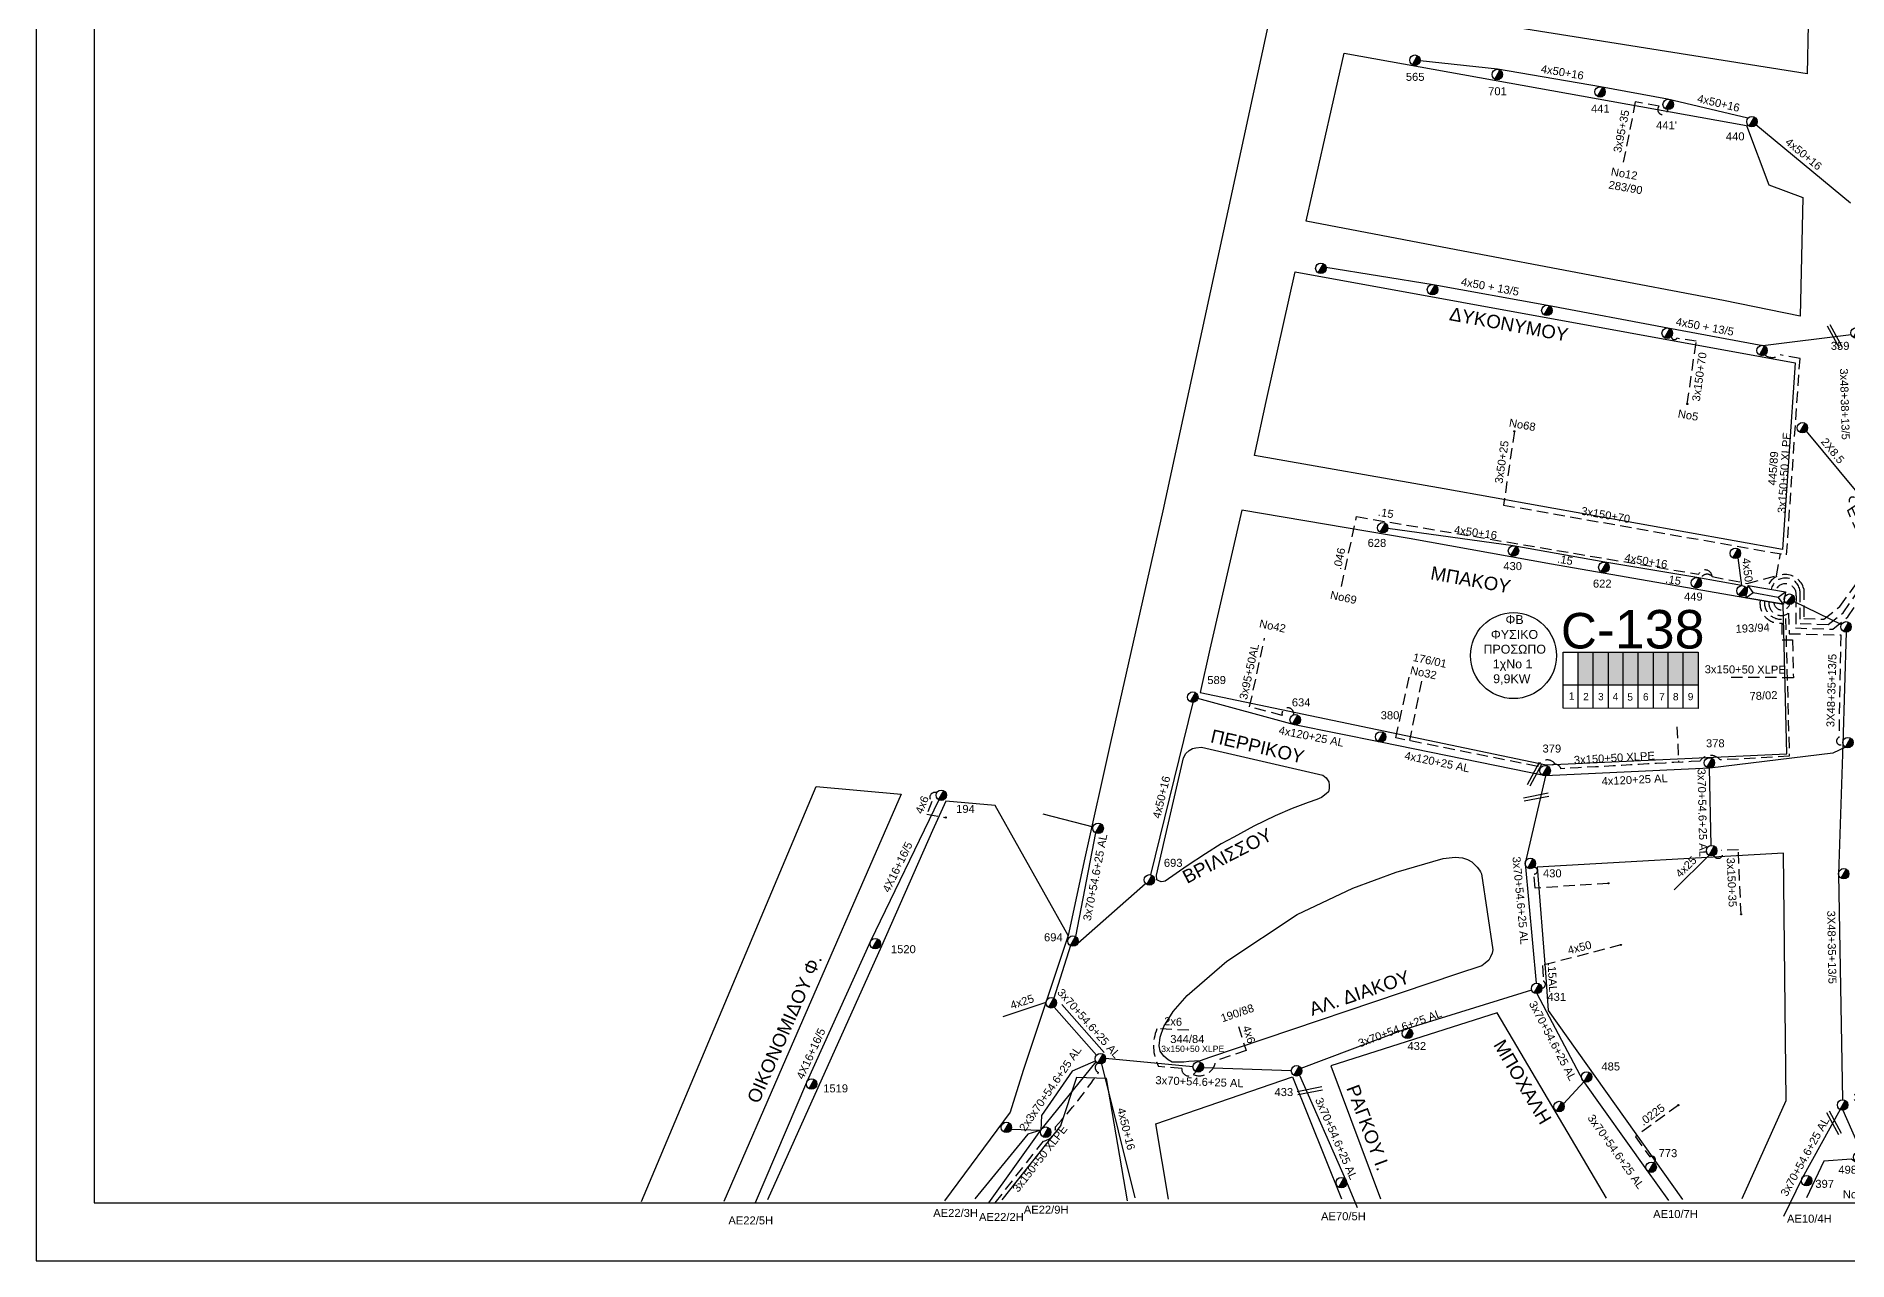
# Model space of a CAD drawing. Header units: millimetres. Extents: x 1421 to 11257, y 848 to 1896.
# Drawn here: x 8825.3 to 9232.8, y 848.3 to 1124 of the extents above; entities that cross this region are included whole.
import ezdxf
from ezdxf.enums import TextEntityAlignment as Align

# ---------------------------------------------------------------- set-up
doc = ezdxf.new("R2010")
doc.units = ezdxf.units.MM
doc.linetypes.add('DASHED', pattern=[19.05, 12.7, -6.35])
for name, color, linetype, lineweight in [('.0225', 7, 'DASHED', 30), ('.046', 7, 'DASHED', 30), ('.15AL', 7, 'DASHED', 30), ('2x6', 7, 'SYN_LINE', 30), ('2X8.5', 7, 'Continuous', 30), ('3x150+35', 7, 'DASHED', 30), ('3x150+50 XLPE', 7, 'SYN_LINE', 30), ('3x150+70', 7, 'Continuous', 30), ('3X48+35+13_5', 7, 'Continuous', 30), ('3x50+25', 7, 'Continuous', 30), ('3x70+54.6+25 AL', 7, 'SYN_LINE', 30), ('3x95+35', 7, 'Continuous', 30), ('3x95+50AL', 7, 'Continuous', 30), ('4x120+25 AL', 7, 'SYN_LINE', 30), ('4X16+16_5', 7, 'Continuous', 30), ('4x25', 7, 'Continuous', 30), ('4x50', 7, 'Continuous', 30), ('4x50 + 13_5', 7, 'SYN_LINE', 30), ('4x50+16', 7, 'Continuous', 30), ('4x50+16_5', 7, 'Continuous', 30), ('4x6', 7, 'SYN_LINE', 30), ('Pillar Υποσταθμού', 7, 'SYN_LINE', 30), ('Άγνωστα', 7, 'Continuous', 30)]:
    doc.layers.add(name, color=color, linetype=linetype, lineweight=lineweight)
for name, color, linetype in [('TEXT ΚΑΛΩΔΙΩΝ', 7, 'Continuous'), ('Στύλος ΦΜ', 7, 'Continuous'), ('Στύλος ΦΜ @ 1', 7, 'Continuous'), ('Συνδέσεις', 7, 'Continuous'), ('Τομή', 7, 'Continuous'), ('Υποσταθμός εναέριος 2 στύλων', 7, 'Continuous'), ('Υποσταθμός πόλεως', 7, 'Continuous'), ('Υπόβαθρο ΔΕΗ', 7, 'Continuous')]:
    doc.layers.add(name, color=color, linetype=linetype)
doc.styles.add('arial', font='ARIAL.TTF', dxfattribs={"height": 3})
doc.styles.get("Standard").update_dxf_attribs({"font": 'ARIAL.TTF', "height": 1.8})
doc.linetypes.add('SYN_LINE', pattern='A,0.5,-0.0001,["/\\/\\/\\/",Standard,S=0.1,R=0,X=0,Y=-0.05],-0.25', length=0.7501)

# ---------------------------------------------------------------- blocks, each defined once
blk = doc.blocks.new('ΥΠΑΡΧΩΝ ΤΣΙΜΕΝΤΕΝΙΟΣ ΣΤΥΛΟΣ')
at = {"layer": 'Στύλος ΦΜ'}
blk.add_hatch(color=7, dxfattribs=at).paths.add_polyline_path([(-1.29, -2.28, 0.574793), (2.62, 0, 0.268822), (1.3, 2.27)])
at = {"layer": 'Στύλος ΦΜ', "color": 7}
blk.add_line((-1.29, -2.28), (1.3, 2.27), dxfattribs=at)
blk.add_circle((0, 0), 2.62, dxfattribs=at)
at = {"layer": 'Στύλος ΦΜ', "flags": 4}
for tag, p in [('ΑΡΙΘΜΟΣ', (-4.68, 8.05)), ('ΤΥΠΟΣ', (-4.91, 3.03))]:
    blk.add_attdef(tag, p, '', height=4, dxfattribs=at)
blk = doc.blocks.new('ΥΠΟΣΤΑΘΜΟΣ ΕΝΑΕΡΙΟΣ ΕΠΙ 2 ΣΤΥΛΩΝ')
at = {"layer": 'Υποσταθμός εναέριος 2 στύλων', "linetype": 'Continuous'}
for points in [[(-11.97, -2.11, 0.574793), (-8.45, -0.07, 0.268822), (-9.64, 1.98)], [(9.68, -2.15, 0.574793), (13.19, -0.1, 0.268822), (12.01, 1.95)]]:
    blk.add_hatch(color=256, dxfattribs=at).paths.add_polyline_path(points)
for p, q in [((-11.97, -2.11), (-9.64, 1.98)), ((9.68, -2.15), (12.01, 1.95))]:
    blk.add_line(p, q, dxfattribs=at)
for centre in [(-10.81, -0.07), (10.84, -0.1)]:
    blk.add_circle(centre, 2.36, dxfattribs=at)
at = {"layer": 'Υποσταθμός πόλεως', "linetype": 'Continuous', "ltscale": 40}
blk.add_lwpolyline([(-8.57, 2.82), (8.57, 2.82), (8.57, -2.82), (-8.57, -2.82)], close=True, dxfattribs=at)
for points in [[(-5.75, 0), (-8.57, 2.82)], [(-8.57, -2.82), (-5.75, 0)], [(-5.75, 0), (5.75, 0)], [(5.75, 0), (8.57, 2.82)], [(8.57, -2.82), (5.75, 0)]]:
    blk.add_lwpolyline(points, dxfattribs=at)
at = {"layer": 'Υποσταθμός εναέριος 2 στύλων', "ltscale": 40, "flags": 1}
for tag, p in [('ΜΕΤΑΣΧΗΜΑΤΙΣΜΟΣ', (14.09, 2.51)), ('ΙΣΧΥΣ', (14.07, -0.28)), ('ΑΡΙΘΜΟΣ', (14.19, -3))]:
    blk.add_attdef(tag, p, '', height=1.8, dxfattribs=at)
blk = doc.blocks.new('_ΣΥΝΔΕΣΗ')
at = {"layer": 'Συνδέσεις', "linetype": 'SYN_LINE', "ltscale": 40}
blk.add_hatch(color=256, dxfattribs=at).paths.add_polyline_path([(0.5, 0, 1), (-0.5, 0, 1)])
at = {"layer": 'Συνδέσεις'}
blk.add_circle((0, 0), 0.5, dxfattribs=at)
blk = doc.blocks.new('ΤΟΜΗ')
at = {"layer": 'Τομή', "ltscale": 40}
for p, q in [((11.3, -0.6), (-11.4, -0.6)), ((11.3, -3.4), (-11.4, -3.4))]:
    blk.add_line(p, q, dxfattribs=at)

msp = doc.modelspace()

# ---------------------------------------------------------------- hatches: boundary and pattern name
at = {"layer": 'Pillar Υποσταθμού', "linetype": 'Continuous', "lineweight": -3, "ltscale": 0.2}
h = msp.add_hatch(color=2, dxfattribs=at)
h.dxf.hatch_style = 1
h.paths.add_polyline_path([(9175.6, 985.34), (9172.16, 985.34), (9172.16, 977.98), (9175.6, 977.98)])
h = msp.add_hatch(color=62, dxfattribs=at)
h.dxf.hatch_style = 1
h.paths.add_polyline_path([(9175.6, 977.98), (9179.04, 977.98), (9179.04, 985.34), (9175.6, 985.34)])
h = msp.add_hatch(color=27, dxfattribs=at)
h.dxf.hatch_style = 1
h.paths.add_polyline_path([(9182.34, 985.34), (9179.04, 985.34), (9179.04, 977.98), (9182.34, 977.97)])
h = msp.add_hatch(color=1, dxfattribs=at)
h.dxf.hatch_style = 1
h.paths.add_polyline_path([(9185.72, 985.34), (9182.34, 985.34), (9182.34, 977.97), (9185.72, 977.97)])
h = msp.add_hatch(color=5, dxfattribs=at)
h.dxf.hatch_style = 1
h.paths.add_polyline_path([(9189.12, 985.34), (9185.73, 985.34), (9185.73, 977.97), (9189.12, 977.97)])
h = msp.add_hatch(color=6, dxfattribs=at)
h.dxf.hatch_style = 1
h.paths.add_polyline_path([(9192.46, 985.34), (9189.07, 985.34), (9189.07, 977.97), (9192.45, 977.97)])
h = msp.add_hatch(color=151, dxfattribs=at)
h.dxf.hatch_style = 1
h.paths.add_polyline_path([(9195.84, 985.33), (9192.46, 985.33), (9192.46, 977.96), (9195.84, 977.96)])
h = msp.add_hatch(color=206, dxfattribs=at)
h.dxf.hatch_style = 1
h.paths.add_polyline_path([(9199.16, 985.33), (9195.78, 985.33), (9195.78, 977.96), (9199.16, 977.96)])

# ---------------------------------------------------------------- linework, layer by layer
at = {"layer": '.0225', "color": 5, "lineweight": -3, "ltscale": 0.2}
msp.add_lwpolyline([(9194.73, 883.34), (9185.06, 876.22)], dxfattribs=at)
at = {"layer": '.046', "color": 1, "linetype": 'DASHED', "lineweight": -3, "ltscale": 0.2}
msp.add_lwpolyline([(9118.95, 1000.13), (9122.32, 1015.82)], dxfattribs=at)
at = {"layer": '.15AL', "color": 1, "linetype": 'DASHED', "lineweight": -3, "ltscale": 0.2}
msp.add_lwpolyline([(9122.32, 1015.82), (9199.28, 1002.86, -0.791445), (9202.33, 1002.35, 0.736827)], format="xyb", dxfattribs=at)
at = {"layer": '.15AL', "color": 6, "linetype": 'DASHED', "lineweight": -3, "ltscale": 0.2}
msp.add_lwpolyline([(9164.13, 914.8), (9164.34, 911.27, -0.782199), (9164.03, 909.7, 6.231124)], format="xyb", dxfattribs=at)
at = {"lineweight": -3, "ltscale": 15}
msp.add_lwpolyline([(10993.76, 1895.53), (8825.35, 1895.54), (8825.27, 848.33), (10993.76, 848.32)], close=True, dxfattribs=at)
at = {"layer": '2x6', "color": 1, "linetype": 'DASHED', "lineweight": -3, "ltscale": 0.2}
msp.add_lwpolyline([(9084.56, 900.22), (9077.41, 900.55)], dxfattribs=at)
at = {"layer": '2X8.5', "color": 62, "linetype": 'Continuous', "lineweight": -3, "ltscale": 0.2}
msp.add_lwpolyline([(9223.52, 1035.06), (9234.49, 1021.78)], dxfattribs=at)
at = {"layer": '3x150+35', "color": 5, "lineweight": -3, "ltscale": 0.2}
msp.add_lwpolyline([(9208.84, 926.31), (9208.23, 940.85)], dxfattribs=at)
at = {"layer": '3x150+50 XLPE', "color": 62, "linetype": 'DASHED', "lineweight": -3, "ltscale": 0.2}
for points in [[(9192.37, 1107.45, -1.490953), (9190.42, 1108.23), (9185.05, 1109.21)], [(9215.6, 999.43, -0.84291), (9222.08, 999.12), (9222.1, 991.76), (9228.44, 991.51), (9231.82, 994.18), (9239.37, 1005.11), (9233.21, 1019.16, -0.74922), (9234.34, 1020.11, -0.93946)]]:
    msp.add_lwpolyline(points, format="xyb", dxfattribs=at)
at = {"layer": '3x150+50 XLPE', "color": 1, "linetype": 'DASHED', "lineweight": -3, "ltscale": 0.2}
for points in [[(9198.75, 1055.32), (9194.41, 1055.96, -0.712453), (9193.13, 1056.36, -6.184667)], [(9219.08, 1007.22), (9222.1, 1051.42), (9217.66, 1052.21, -0.320965), (9214.19, 1052.22, 0.843393)], [(9199.71, 1001.67, -0.609739), (9202.33, 1002.35), (9210.21, 1000.79), (9216.84, 1002.52), (9217.71, 1007.46)], [(9086.12, 890.94, -0.839106), (9082.99, 891.58), (9077.75, 892.07, -0.218252), (9077.41, 900.55, -1.13484)], [(9097.48, 895.63), (9090.61, 893.33, -0.511411), (9085.6, 890.25, 8.837752)]]:
    msp.add_lwpolyline(points, format="xyb", dxfattribs=at)
at = {"layer": '3x150+50 XLPE', "color": 151, "linetype": 'DASHED', "lineweight": -3, "ltscale": 0.2}
for points in [[(9214.62, 999.6, -0.772418), (9222.95, 999.6), (9222.95, 992.89), (9227.49, 992.72), (9231.07, 995.61), (9238.09, 1005.24), (9232.84, 1017.17), (9235.59, 1019.05), (9243.14, 1016.01), (9244.4, 1019.62), (9259.17, 1027.71, -0.793708), (9260.63, 1028.7)], [(9041.02, 861.33), (9051.87, 875.28, 0.378822), (9054.61, 878.51, 0.0383), (9064.28, 890.71, -0.645391), (9064.12, 892.78, 3.69487)]]:
    msp.add_lwpolyline(points, format="xyb", dxfattribs=at)
at = {"layer": '3x150+50 XLPE', "color": 27, "linetype": 'DASHED', "lineweight": -3, "ltscale": 0.2}
msp.add_lwpolyline([(9216.59, 999.26, -0.869353), (9221.24, 997.98), (9221.11, 990.76), (9229.5, 990.46), (9232.84, 993.29), (9239.46, 1003.08, -0.698509), (9240.93, 1004.25, -2.217827)], format="xyb", dxfattribs=at)
at = {"layer": '3x150+50 XLPE', "color": 6, "linetype": 'DASHED', "lineweight": -3, "ltscale": 0.2}
for points in [[(9214.13, 996.83, 0.536433), (9218.85, 992.89), (9219.69, 961.88), (9204.18, 961.05, 0.505274), (9199.59, 960.8, 0.000076), (9168.3, 959.07, 0.720268), (9165.76, 959.26)], [(9167.09, 960.08, 0.605782), (9163.08, 959.58), (9131.18, 966.02), (9134.21, 979.93)], [(9179.01, 933.28), (9162.53, 932.2), (9162.27, 935.38, 1.076965), (9162.21, 936.87, -0.382015)]]:
    msp.add_lwpolyline(points, format="xyb", dxfattribs=at)
at = {"layer": '3x150+50 XLPE', "color": 206, "linetype": 'DASHED', "lineweight": -3, "ltscale": 0.2}
msp.add_lwpolyline([(9213.15, 997, 0.492818), (9218.03, 991.85), (9218.05, 988.12), (9220.4, 988.07), (9220.6, 979.56), (9206.2, 979.64)], format="xyb", dxfattribs=at)
at = {"layer": '3x150+50 XLPE', "color": 2, "linetype": 'DASHED', "lineweight": -3, "ltscale": 0.2}
msp.add_lwpolyline([(9216.22, 996.47, 0.812158), (9219.76, 996.06)], format="xyb", dxfattribs=at)
at = {"layer": '3x150+50 XLPE', "color": 6, "linetype": 'DASHED', "lineweight": -3, "ltscale": 0.2}
for points in [[(9136.92, 978.82), (9134.21, 965.41)], [(9194.4, 968.48), (9194.78, 960.53)]]:
    msp.add_lwpolyline(points, dxfattribs=at)
at = {"layer": '3x150+50 XLPE', "color": 5, "linetype": 'DASHED', "lineweight": -3, "ltscale": 0.2}
for points in [[(9108.16, 971.23, 1.284484), (9105.61, 971.07), (9098.28, 973.03)], [(9208.23, 940.85), (9204.4, 940.69, -1.229753), (9202.71, 939.56, 2.393175)], [(9185.06, 876.22), (9188.33, 871.69, -1.069788), (9189.18, 870.39, 3.44828)]]:
    msp.add_lwpolyline(points, format="xyb", dxfattribs=at)
at = {"layer": '3x150+70', "color": 1, "linetype": 'DASHED', "lineweight": -3, "ltscale": 0.2}
for points in [[(9196.75, 1041.18), (9198.75, 1055.32)], [(9155.4, 1018.43), (9219.08, 1007.22)]]:
    msp.add_lwpolyline(points, dxfattribs=at)
at = {"layer": '3x150+70', "color": 5, "linetype": 'DASHED', "lineweight": -3, "ltscale": 0.2}
msp.add_lwpolyline([(9215.12, 996.66, 0.651819), (9219.48, 994.09), (9219.66, 989.47), (9231.26, 989.19), (9230.85, 966.12, 1.141853), (9231.75, 964.63, 5.434906)], format="xyb", dxfattribs=at)
at = {"layer": '3X48+35+13_5', "color": 2, "linetype": 'Continuous', "lineweight": -3, "ltscale": 0.2}
for points in [[(9220.78, 996.75), (9231.4, 991.53)], [(9232.52, 989.83), (9231.75, 964.63), (9230.77, 935.36), (9231.66, 884.57)]]:
    msp.add_lwpolyline(points, dxfattribs=at)
at = {"layer": '3x50+25', "color": 1, "linetype": 'DASHED', "lineweight": -3, "ltscale": 0.2}
msp.add_lwpolyline([(9157.83, 1035.04), (9155.4, 1018.43)], dxfattribs=at)
at = {"layer": '3x70+54.6+25 AL', "color": 5, "linetype": 'SYN_LINE', "lineweight": -3, "ltscale": 15}
msp.add_lwpolyline([(9202.1, 941.8), (9201.74, 959.21)], dxfattribs=at)
at = {"layer": '3x70+54.6+25 AL', "color": 6, "lineweight": -3, "ltscale": 15}
msp.add_lwpolyline([(9164.82, 957.46), (9160.25, 937.79), (9162.74, 910.8)], dxfattribs=at)
at = {"layer": '3x70+54.6+25 AL', "color": 5, "lineweight": -3, "ltscale": 15}
for points in [[(9051.73, 948.95), (9063.05, 945.97)], [(9063.61, 944.65), (9059.12, 921.32)], [(9059.6, 919.8), (9074.84, 933.28)], [(9057.95, 919.27), (9054.21, 907.42)], [(9055.99, 905.99), (9065.52, 895.18)], [(9162.91, 908.45), (9173.21, 888.92), (9187.55, 868.83), (9192.49, 861.91)], [(9063.64, 893.3), (9058.32, 891.02), (9051.44, 881.05), (9051.3, 877.72), (9048.38, 876.82), (9036.45, 862.28)], [(9109.52, 890.14), (9120.07, 866.11), (9122.45, 860.31)]]:
    msp.add_lwpolyline(points, dxfattribs=at)
at = {"layer": '3x70+54.6+25 AL', "color": 1, "linetype": 'SYN_LINE', "lineweight": -3, "ltscale": 15}
for points in [[(9109.85, 891.67), (9132.97, 900.36), (9161.73, 909.28)], [(9039.6, 861.33), (9051.3, 877.72), (9063.76, 893.09)], [(9065.87, 893.96), (9085.53, 892.08)], [(9087.87, 891.86), (9107.65, 891.13)]]:
    msp.add_lwpolyline(points, dxfattribs=at)
at = {"layer": '3x70+54.6+25 AL', "color": 151, "lineweight": -3, "ltscale": 15}
msp.add_lwpolyline([(9054.3, 905.43), (9063.82, 894.59)], dxfattribs=at)
at = {"layer": '3x70+54.6+25 AL', "color": 5, "lineweight": -3, "ltscale": 7}
msp.add_lwpolyline([(9168.91, 883.63), (9173.51, 888.68)], dxfattribs=at)
at = {"layer": '3x70+54.6+25 AL', "color": 27, "linetype": 'SYN_LINE', "lineweight": -3, "ltscale": 15}
msp.add_lwpolyline([(9231.1, 882.36), (9222.55, 866.91), (9218.39, 858.28)], dxfattribs=at)
at = {"layer": '3x70+54.6+25 AL', "color": 5, "lineweight": -3, "ltscale": 5}
msp.add_lwpolyline([(9044.65, 877.92), (9051.3, 877.72)], dxfattribs=at)
at = {"layer": '3x95+35', "color": 62, "linetype": 'DASHED', "lineweight": -3, "ltscale": 0.2}
msp.add_lwpolyline([(9185.05, 1109.21), (9182.35, 1095.6)], dxfattribs=at)
at = {"layer": '3x95+50AL', "color": 5, "linetype": 'DASHED', "lineweight": -3, "ltscale": 0.2}
msp.add_lwpolyline([(9098.28, 973.03), (9101.65, 988.46)], dxfattribs=at)
at = {"layer": '4x120+25 AL', "color": 5, "linetype": 'SYN_LINE', "lineweight": -3, "ltscale": 15}
msp.add_lwpolyline([(9232.3, 963.94), (9229.52, 962.55), (9201.83, 959.21), (9164.82, 957.46), (9127.72, 965.06), (9108.39, 968.94), (9086.61, 974.86)], dxfattribs=at)
at = {"layer": '4X16+16_5', "color": 30, "lineweight": -3, "ltscale": 15}
msp.add_lwpolyline([(9028.31, 952.08), (9013, 920.25), (8998.6, 888.47), (8987.01, 861.33)], dxfattribs=at)
at = {"layer": '4x25', "color": 5, "linetype": 'SYN_LINE', "lineweight": -3, "ltscale": 9}
msp.add_lwpolyline([(9193.8, 931.84), (9201.64, 939.61)], dxfattribs=at)
at = {"layer": '4x25', "color": 5, "linetype": 'SYN_LINE', "lineweight": -3, "ltscale": 10}
msp.add_lwpolyline([(9042.83, 903.29), (9052.46, 906.52)], dxfattribs=at)
at = {"layer": '4x50', "color": 1, "linetype": 'Continuous', "lineweight": -3, "ltscale": 0.2}
msp.add_lwpolyline([(9208.14, 1006.53), (9208.91, 1000.29)], dxfattribs=at)
at = {"layer": '4x50', "color": 6, "linetype": 'DASHED', "lineweight": -3, "ltscale": 0.2}
msp.add_lwpolyline([(9181.78, 919.41), (9164.13, 914.8)], dxfattribs=at)
at = {"layer": '4x50 + 13_5', "color": 1, "linetype": 'Continuous', "lineweight": -3, "ltscale": 0.2}
msp.add_lwpolyline([(9115.44, 1071.99), (9139.54, 1068.09), (9165.31, 1063.4), (9192.37, 1058.29), (9213.73, 1054.38), (9233.59, 1056.83)], dxfattribs=at)
at = {"layer": '4x50+16', "color": 62, "linetype": 'Continuous', "lineweight": -3, "ltscale": 0.2}
for points in [[(9210.37, 1105.48), (9192.32, 1109.79), (9177.19, 1112.59), (9154.04, 1116.51), (9136.64, 1118.44)], [(9233.49, 1086.37), (9212.19, 1103.98)]]:
    msp.add_lwpolyline(points, dxfattribs=at)
at = {"layer": '4x50+16', "color": 1, "linetype": 'Continuous', "lineweight": -3, "ltscale": 0.2}
msp.add_lwpolyline([(9208.91, 1000.29), (9198.88, 1002.1), (9178.17, 1005.59), (9157.57, 1009.27), (9129.39, 1013.17)], dxfattribs=at)
at = {"layer": '4x50+16', "color": 5, "lineweight": -3, "ltscale": 15}
msp.add_lwpolyline([(9085.5, 974.02), (9076, 935.2)], dxfattribs=at)
at = {"layer": '4x50+16', "color": 5, "lineweight": -3, "ltscale": 0.2}
msp.add_lwpolyline([(9072.55, 862.48), (9064.99, 892.66)], dxfattribs=at)
at = {"layer": '4x50+16_5', "color": 2, "linetype": 'Continuous', "lineweight": -3, "ltscale": 0.2}
msp.add_lwpolyline([(9231.7, 882.21), (9235.92, 872.68), (9250.39, 862.97)], dxfattribs=at)
at = {"layer": '4x6', "color": 30, "linetype": 'DASHED', "lineweight": -3, "ltscale": 0.2}
msp.add_lwpolyline([(9027.85, 953.65, 0.884367), (9026.79, 951.72), (9025.64, 948.86), (9029.88, 948.08)], format="xyb", dxfattribs=at)
at = {"layer": '4x6', "color": 1, "linetype": 'DASHED', "lineweight": -3, "ltscale": 0.2}
msp.add_lwpolyline([(9095.74, 901.04), (9097.48, 895.63)], dxfattribs=at)
at = {"layer": 'Pillar Υποσταθμού', "linetype": 'Continuous', "lineweight": -3, "ltscale": 40}
for points in [[(9168.83, 972.7), (9168.83, 985.34), (9199.16, 985.34), (9199.16, 972.67), (9168.83, 972.7)], [(9172.16, 972.7), (9172.16, 985.34)], [(9175.6, 972.7), (9175.6, 985.34)], [(9179.04, 972.69), (9179.04, 985.34)], [(9182.33, 972.69), (9182.34, 985.34)], [(9185.72, 972.69), (9185.72, 985.34)], [(9189.12, 972.68), (9189.12, 985.34)], [(9192.45, 972.68), (9192.46, 985.34)], [(9195.84, 972.68), (9195.84, 985.34)], [(9168.83, 977.99), (9199.16, 977.96)]]:
    msp.add_lwpolyline(points, dxfattribs=at)
at = {"layer": 'Υπόβαθρο ΔΕΗ', "lineweight": -3, "ltscale": 15}
msp.add_lwpolyline([(10855.44, 1855.69), (8838.35, 1855.69), (8838.27, 861.33), (10836.6, 861.33)], close=True, dxfattribs=at)
at = {"layer": 'Υπόβαθρο ΔΕΗ', "lineweight": -3, "ltscale": 0.1}
for points in [[(9245.22, 1324.55), (9204.07, 1292.44), (9187.45, 1278.92), (9176.85, 1270.95), (9170.56, 1265.18), (9165.67, 1259.95), (9148.88, 1238.71), (9134.87, 1218.35), (9123.36, 1198.71), (9118.59, 1188.95), (9114.67, 1179.2), (9110.92, 1166.27), (9102.73, 1127.94), (9078.74, 1017.15), (9066.95, 964.96), (9061.23, 939.01), (9057.45, 921.55), (9047.35, 891.13), (9044.41, 881.74), (9029.62, 861.81)], [(8961.48, 861.7), (9000.77, 955.05), (9019.84, 953.32), (8993.87, 893.64), (8979.98, 861.68)], [(9057.45, 921.55), (9041, 950.79), (9029.89, 951.77), (9026.94, 945.19), (9015.44, 919.17), (8989.8, 862.02)], [(9209.09, 862.36), (9218.97, 884.4), (9218.38, 940.06), (9162.98, 936.95), (9164.83, 913.23), (9165.42, 904.69), (9195.63, 862.1)], [(9178.58, 862.42), (9153.99, 904.17), (9116.52, 892.2), (9127.69, 862.28)], [(9070.81, 861.85), (9066.08, 889.35), (9059.31, 889.61), (9055.7, 878.72), (9042.54, 862.07)], [(9079.99, 862.16), (9077.19, 879.15), (9107.95, 889.75), (9118.91, 862.27)], [(9245.46, 862.46), (9245.46, 862.46), (9233.66, 871.22), (9227.47, 870.75), (9223.59, 862.48)]]:
    msp.add_lwpolyline(points, dxfattribs=at)
for points in [[(9132.17, 1176.43), (9224.58, 1160.01), (9223.72, 1115.5), (9122.14, 1131.59)], [(9119.58, 1120.14), (9210.07, 1103.9), (9215.07, 1090.53), (9222.75, 1087.63), (9222.1, 1060.96), (9204.9, 1064.48), (9144.73, 1075.91), (9111, 1082.33)], [(9108.55, 1070.95), (9220.98, 1050.41), (9218.18, 1008.46), (9142.02, 1022.06), (9099.35, 1029.56), (9102, 1041.71)], [(9096.51, 1017.27), (9089.33, 985.97), (9087.14, 976.27), (9164.97, 959.99), (9219.17, 962.44), (9218.32, 996.01), (9166.22, 1005.14), (9134.17, 1010.88)], [(9087.43, 963.97), (9114.73, 957.63), (9115.46, 957.01), (9116.06, 956.16), (9116.16, 955.41), (9116.18, 954.65), (9115.99, 953.91), (9115.46, 953.41), (9114.45, 952.59), (9113.36, 952.14), (9111.44, 951.5), (9107.82, 950.15), (9104, 948.49), (9099.24, 946.12), (9094.71, 943.65), (9091.86, 942.18), (9088.36, 939.92), (9084.25, 937.21), (9079.24, 933.79), (9078.88, 933.72), (9078.34, 933.61), (9077.86, 933.85), (9077.4, 934.08), (9077.35, 935.11), (9079.11, 943.03), (9083.39, 961.51), (9083.95, 962.5), (9084.68, 963.21), (9085.45, 963.6), (9086.18, 963.81)], [(9150.44, 935.45), (9152.98, 918.28), (9152.84, 917.53), (9152.47, 916.75), (9152.1, 915.96), (9151.26, 915.3), (9150.54, 914.74), (9144.8, 912.82), (9089.21, 894.05), (9087.11, 893.34), (9084.62, 893.15), (9083.45, 893.05), (9080.85, 893.06), (9079.95, 893.58), (9078.94, 894.38), (9078.11, 895.54), (9077.92, 896.74), (9078.13, 898.69), (9078.96, 901.09), (9081.04, 904.46), (9084.2, 908.07), (9093.17, 915.8), (9109, 926.27), (9121.48, 932.18), (9131.21, 935.82), (9141.83, 938.86), (9144.55, 939.19), (9146.17, 939.01), (9147.3, 938.63), (9148.23, 938.12), (9148.9, 937.54), (9149.43, 936.94), (9149.99, 936.26), (9150.22, 935.84)]]:
    msp.add_lwpolyline(points, close=True, dxfattribs=at)
at = {"layer": 'Υπόβαθρο ΔΕΗ', "lineweight": -3}
msp.add_circle((9157.64, 984.54), 9.67, dxfattribs=at)

# ---------------------------------------------------------------- block references
at = {"layer": 'Στύλος ΦΜ @ 1', "color": 1, "lineweight": -3, "ltscale": 40}
ref = msp.add_blockref('ΥΠΑΡΧΩΝ ΤΣΙΜΕΝΤΕΝΙΟΣ ΣΤΥΛΟΣ', (9135.47, 1118.57), dxfattribs=dict(at, xscale=0.4499999999998181, yscale=0.4499999999998181, zscale=0.4499999999998181))
ref.add_attrib('ΑΡΙΘΜΟΣ', '565', (9133.42, 1113.92), dxfattribs={"layer": 'Στύλος ΦΜ', "height": 1.8, "flags": 4})
ref = msp.add_blockref('ΥΠΑΡΧΩΝ ΤΣΙΜΕΝΤΕΝΙΟΣ ΣΤΥΛΟΣ', (9153.99, 1115.33), dxfattribs=dict(at, xscale=0.4499999999998181, yscale=0.4499999999998181, zscale=0.4499999999998181))
ref.add_attrib('ΑΡΙΘΜΟΣ', '701', (9151.94, 1110.68), dxfattribs={"layer": 'Στύλος ΦΜ', "height": 1.8, "flags": 4})
ref = msp.add_blockref('ΥΠΑΡΧΩΝ ΤΣΙΜΕΝΤΕΝΙΟΣ ΣΤΥΛΟΣ', (9177.12, 1111.42), dxfattribs=dict(at, xscale=0.4499999999998181, yscale=0.4499999999998181, zscale=0.4499999999998181))
ref.add_attrib('ΑΡΙΘΜΟΣ', '441', (9175.08, 1106.77), dxfattribs={"layer": 'Στύλος ΦΜ', "height": 1.8, "flags": 4})
ref = msp.add_blockref('ΥΠΑΡΧΩΝ ΤΣΙΜΕΝΤΕΝΙΟΣ ΣΤΥΛΟΣ', (9192.44, 1108.62), dxfattribs=dict(at, xscale=0.4499999999998181, yscale=0.4499999999998181, zscale=0.4499999999998181))
ref.add_attrib('ΑΡΙΘΜΟΣ', "441'", (9189.73, 1103.04), dxfattribs={"layer": 'Στύλος ΦΜ', "height": 1.8, "flags": 4})
ref = msp.add_blockref('ΥΠΑΡΧΩΝ ΤΣΙΜΕΝΤΕΝΙΟΣ ΣΤΥΛΟΣ', (9211.28, 1104.73), dxfattribs=dict(at, xscale=0.4499999999998181, yscale=0.4499999999998181, zscale=0.4499999999998181))
ref.add_attrib('ΑΡΙΘΜΟΣ', '440', (9205.43, 1100.52), dxfattribs={"layer": 'Στύλος ΦΜ', "height": 1.8, "flags": 4})
at = {"layer": 'Στύλος ΦΜ @ 1', "color": 1, "lineweight": -3, "ltscale": 40, "xscale": 0.4499999999998181, "yscale": 0.4499999999998181, "zscale": 0.4499999999998181}
for p in [(9114.3, 1071.71), (9139.43, 1066.92), (9165.15, 1062.24), (9192.23, 1057.12), (9213.56, 1053.22), (9222.64, 1035.84), (9207.56, 1007.56), (9064.19, 945.67), (9202.22, 940.63), (9053.63, 906.39), (9064.7, 893.81), (9086.7, 891.97), (9167.89, 883.04), (9043.55, 878.35), (9052.39, 877.26), (9118.91, 865.91)]:
    msp.add_blockref('ΥΠΑΡΧΩΝ ΤΣΙΜΕΝΤΕΝΙΟΣ ΣΤΥΛΟΣ', p, dxfattribs=at)
at = {"layer": 'Στύλος ΦΜ @ 1', "color": 1, "lineweight": -3, "ltscale": 40}
ref = msp.add_blockref('ΥΠΑΡΧΩΝ ΤΣΙΜΕΝΤΕΝΙΟΣ ΣΤΥΛΟΣ', (9234.71, 1057.19), dxfattribs=dict(at, xscale=0.4499999999998181, yscale=0.4499999999998181, zscale=0.4499999999998181))
ref.add_attrib('ΑΡΙΘΜΟΣ', '359', (9229.03, 1053.37), dxfattribs={"layer": 'Στύλος ΦΜ', "height": 1.8, "flags": 4})
ref = msp.add_blockref('ΥΠΑΡΧΩΝ ΤΣΙΜΕΝΤΕΝΙΟΣ ΣΤΥΛΟΣ', (9128.22, 1013.33), dxfattribs=dict(at, xscale=0.4499999999998181, yscale=0.4499999999998181, zscale=0.4499999999998181))
ref.add_attrib('ΑΡΙΘΜΟΣ', '628', (9124.82, 1009.01), dxfattribs={"layer": 'Στύλος ΦΜ', "height": 1.8, "flags": 4})
ref = msp.add_blockref('ΥΠΑΡΧΩΝ ΤΣΙΜΕΝΤΕΝΙΟΣ ΣΤΥΛΟΣ', (9157.64, 1008.1), dxfattribs=dict(at, xscale=0.4499999999998181, yscale=0.4499999999998181, zscale=0.4499999999998181))
ref.add_attrib('ΑΡΙΘΜΟΣ', '430', (9155.35, 1003.79), dxfattribs={"layer": 'Στύλος ΦΜ', "height": 1.8, "flags": 4})
ref = msp.add_blockref('ΥΠΑΡΧΩΝ ΤΣΙΜΕΝΤΕΝΙΟΣ ΣΤΥΛΟΣ', (9177.98, 1004.42), dxfattribs=dict(at, xscale=0.4499999999998181, yscale=0.4499999999998181, zscale=0.4499999999998181))
ref.add_attrib('ΑΡΙΘΜΟΣ', '622', (9175.51, 999.85), dxfattribs={"layer": 'Στύλος ΦΜ', "height": 1.8, "flags": 4})
ref = msp.add_blockref('ΥΠΑΡΧΩΝ ΤΣΙΜΕΝΤΕΝΙΟΣ ΣΤΥΛΟΣ', (9198.79, 1000.93), dxfattribs=dict(at, xscale=0.4499999999998181, yscale=0.4499999999998181, zscale=0.4499999999998181))
ref.add_attrib('ΑΡΙΘΜΟΣ', '449', (9196.01, 996.93), dxfattribs={"layer": 'Στύλος ΦΜ', "height": 1.8, "flags": 4})
ref = msp.add_blockref('ΥΠΑΡΧΩΝ ΤΣΙΜΕΝΤΕΝΙΟΣ ΣΤΥΛΟΣ', (9232.46, 991.01), dxfattribs=dict(at, xscale=0.4499999999998181, yscale=0.4499999999998181, zscale=0.4499999999998181))
ref.add_attrib('ΑΡΙΘΜΟΣ', '372', (9236.12, 989.12), dxfattribs={"layer": 'Στύλος ΦΜ', "height": 1.8, "flags": 4})
ref = msp.add_blockref('ΥΠΑΡΧΩΝ ΤΣΙΜΕΝΤΕΝΙΟΣ ΣΤΥΛΟΣ', (9085.49, 975.2), dxfattribs=dict(at, xscale=0.4499999999998181, yscale=0.4499999999998181, zscale=0.4499999999998181))
ref.add_attrib('ΑΡΙΘΜΟΣ', '589', (9088.75, 978.14), dxfattribs={"layer": 'Στύλος ΦΜ', "height": 1.8, "flags": 4})
ref = msp.add_blockref('ΥΠΑΡΧΩΝ ΤΣΙΜΕΝΤΕΝΙΟΣ ΣΤΥΛΟΣ', (9108.53, 970.11), dxfattribs=dict(at, xscale=0.4499999999998181, yscale=0.4499999999998181, zscale=0.4499999999998181))
ref.add_attrib('ΑΡΙΘΜΟΣ', '634', (9107.77, 973.12), dxfattribs={"layer": 'Στύλος ΦΜ', "height": 1.8, "flags": 4})
ref = msp.add_blockref('ΥΠΑΡΧΩΝ ΤΣΙΜΕΝΤΕΝΙΟΣ ΣΤΥΛΟΣ', (9127.76, 966.24), dxfattribs=dict(at, xscale=0.4499999999998181, yscale=0.4499999999998181, zscale=0.4499999999998181))
ref.add_attrib('ΑΡΙΘΜΟΣ', '380', (9127.76, 970.22), dxfattribs={"layer": 'Στύλος ΦΜ', "height": 1.8, "flags": 4})
ref = msp.add_blockref('ΥΠΑΡΧΩΝ ΤΣΙΜΕΝΤΕΝΙΟΣ ΣΤΥΛΟΣ', (9232.88, 964.96), dxfattribs=dict(at, xscale=0.4499999999998181, yscale=0.4499999999998181, zscale=0.4499999999998181))
ref.add_attrib('ΑΡΙΘΜΟΣ', '377', (9235.36, 965.79), dxfattribs={"layer": 'Στύλος ΦΜ', "height": 1.8, "flags": 4})
ref = msp.add_blockref('ΥΠΑΡΧΩΝ ΤΣΙΜΕΝΤΕΝΙΟΣ ΣΤΥΛΟΣ', (9164.76, 958.64), dxfattribs=dict(at, xscale=0.4499999999998181, yscale=0.4499999999998181, zscale=0.4499999999998181))
ref.add_attrib('ΑΡΙΘΜΟΣ', '379', (9164.17, 962.72), dxfattribs={"layer": 'Στύλος ΦΜ', "height": 1.8, "flags": 4})
ref = msp.add_blockref('ΥΠΑΡΧΩΝ ΤΣΙΜΕΝΤΕΝΙΟΣ ΣΤΥΛΟΣ', (9201.72, 960.39), dxfattribs=dict(at, xscale=0.4499999999998181, yscale=0.4499999999998181, zscale=0.4499999999998181))
ref.add_attrib('ΑΡΙΘΜΟΣ', '378', (9200.95, 963.91), dxfattribs={"layer": 'Στύλος ΦΜ', "height": 1.8, "flags": 4})
ref = msp.add_blockref('ΥΠΑΡΧΩΝ ΤΣΙΜΕΝΤΕΝΙΟΣ ΣΤΥΛΟΣ', (9028.89, 953.11), dxfattribs=dict(at, xscale=0.4499999999998181, yscale=0.4499999999998181, zscale=0.4499999999998181))
ref.add_attrib('ΑΡΙΘΜΟΣ', '194', (9032.24, 949.13), dxfattribs={"layer": 'Στύλος ΦΜ', "height": 1.8, "flags": 4})
ref = msp.add_blockref('ΥΠΑΡΧΩΝ ΤΣΙΜΕΝΤΕΝΙΟΣ ΣΤΥΛΟΣ', (9075.72, 934.06), dxfattribs=dict(at, xscale=0.4499999999998181, yscale=0.4499999999998181, zscale=0.4499999999998181))
ref.add_attrib('ΑΡΙΘΜΟΣ', '693', (9078.98, 937), dxfattribs={"layer": 'Στύλος ΦΜ', "height": 1.8, "flags": 4})
ref = msp.add_blockref('ΥΠΑΡΧΩΝ ΤΣΙΜΕΝΤΕΝΙΟΣ ΣΤΥΛΟΣ', (9161.42, 937.75), dxfattribs=dict(at, xscale=0.4499999999998181, yscale=0.4499999999998181, zscale=0.4499999999998181))
ref.add_attrib('ΑΡΙΘΜΟΣ', '430', (9164.27, 934.64), dxfattribs={"layer": 'Στύλος ΦΜ', "height": 1.8, "flags": 4})
ref = msp.add_blockref('ΥΠΑΡΧΩΝ ΤΣΙΜΕΝΤΕΝΙΟΣ ΣΤΥΛΟΣ', (9231.94, 935.44), dxfattribs=dict(at, xscale=0.4499999999998181, yscale=0.4499999999998181, zscale=0.4499999999998181))
ref.add_attrib('ΑΡΙΘΜΟΣ', '395', (9234.35, 936.27), dxfattribs={"layer": 'Στύλος ΦΜ', "height": 1.8, "flags": 4})
ref = msp.add_blockref('ΥΠΑΡΧΩΝ ΤΣΙΜΕΝΤΕΝΙΟΣ ΣΤΥΛΟΣ', (9058.53, 920.29), dxfattribs=dict(at, xscale=0.4499999999998181, yscale=0.4499999999998181, zscale=0.4499999999998181))
ref.add_attrib('ΑΡΙΘΜΟΣ', '694', (9052.01, 920.24), dxfattribs={"layer": 'Στύλος ΦΜ', "height": 1.8, "flags": 4})
ref = msp.add_blockref('ΥΠΑΡΧΩΝ ΤΣΙΜΕΝΤΕΝΙΟΣ ΣΤΥΛΟΣ', (9014.04, 919.7), dxfattribs=dict(at, xscale=0.4499999999998181, yscale=0.4499999999998181, zscale=0.4499999999998181))
ref.add_attrib('ΑΡΙΘΜΟΣ', '1520', (9017.57, 917.56), dxfattribs={"layer": 'Στύλος ΦΜ', "height": 1.8, "flags": 4})
ref = msp.add_blockref('ΥΠΑΡΧΩΝ ΤΣΙΜΕΝΤΕΝΙΟΣ ΣΤΥΛΟΣ', (9162.85, 909.63), dxfattribs=dict(at, xscale=0.4499999999998181, yscale=0.4499999999998181, zscale=0.4499999999998181))
ref.add_attrib('ΑΡΙΘΜΟΣ', '431', (9165.27, 906.83), dxfattribs={"layer": 'Στύλος ΦΜ', "height": 1.8, "flags": 4})
ref = msp.add_blockref('ΥΠΑΡΧΩΝ ΤΣΙΜΕΝΤΕΝΙΟΣ ΣΤΥΛΟΣ', (9133.78, 899.5), dxfattribs=dict(at, xscale=0.4499999999998181, yscale=0.4499999999998181, zscale=0.4499999999998181))
ref.add_attrib('ΑΡΙΘΜΟΣ', '432', (9133.78, 895.76), dxfattribs={"layer": 'Στύλος ΦΜ', "height": 1.8, "flags": 4})
ref = msp.add_blockref('ΥΠΑΡΧΩΝ ΤΣΙΜΕΝΤΕΝΙΟΣ ΣΤΥΛΟΣ', (9174.09, 889.7), dxfattribs=dict(at, xscale=0.4499999999998181, yscale=0.4499999999998181, zscale=0.4499999999998181))
ref.add_attrib('ΑΡΙΘΜΟΣ', '485', (9177.42, 891.16), dxfattribs={"layer": 'Στύλος ΦΜ', "height": 1.8, "flags": 4})
ref = msp.add_blockref('ΥΠΑΡΧΩΝ ΤΣΙΜΕΝΤΕΝΙΟΣ ΣΤΥΛΟΣ', (8999.72, 888.11), dxfattribs=dict(at, xscale=0.4499999999998181, yscale=0.4499999999998181, zscale=0.4499999999998181))
ref.add_attrib('ΑΡΙΘΜΟΣ', '1519', (9002.33, 886.23), dxfattribs={"layer": 'Στύλος ΦΜ', "height": 1.8, "flags": 4})
ref = msp.add_blockref('ΥΠΑΡΧΩΝ ΤΣΙΜΕΝΤΕΝΙΟΣ ΣΤΥΛΟΣ', (9108.82, 891.09), dxfattribs=dict(at, xscale=0.4499999999998181, yscale=0.4499999999998181, zscale=0.4499999999998181))
ref.add_attrib('ΑΡΙΘΜΟΣ', '433', (9103.87, 885.4), dxfattribs={"layer": 'Στύλος ΦΜ', "height": 1.8, "flags": 4})
ref = msp.add_blockref('ΥΠΑΡΧΩΝ ΤΣΙΜΕΝΤΕΝΙΟΣ ΣΤΥΛΟΣ', (9231.68, 883.39), dxfattribs=dict(at, xscale=0.4499999999998181, yscale=0.4499999999998181, zscale=0.4499999999998181))
ref.add_attrib('ΑΡΙΘΜΟΣ', '394', (9234.09, 884.22), dxfattribs={"layer": 'Στύλος ΦΜ', "height": 1.8, "flags": 4})
ref = msp.add_blockref('ΥΠΑΡΧΩΝ ΤΣΙΜΕΝΤΕΝΙΟΣ ΣΤΥΛΟΣ', (9188.6, 869.37), dxfattribs=dict(at, xscale=0.4499999999998181, yscale=0.4499999999998181, zscale=0.4499999999998181))
ref.add_attrib('ΑΡΙΘΜΟΣ', '773', (9190.29, 871.65), dxfattribs={"layer": 'Στύλος ΦΜ', "height": 1.8, "flags": 4})
ref = msp.add_blockref('ΥΠΑΡΧΩΝ ΤΣΙΜΕΝΤΕΝΙΟΣ ΣΤΥΛΟΣ', (9235.33, 871.66), dxfattribs=dict(at, xscale=0.4499999999998181, yscale=0.4499999999998181, zscale=0.4499999999998181))
ref.add_attrib('ΑΡΙΘΜΟΣ', '498', (9230.73, 867.92), dxfattribs={"layer": 'Στύλος ΦΜ', "height": 1.8, "flags": 4})
ref = msp.add_blockref('ΥΠΑΡΧΩΝ ΤΣΙΜΕΝΤΕΝΙΟΣ ΣΤΥΛΟΣ', (9223.59, 866.35), dxfattribs=dict(at, xscale=0.4499999999998181, yscale=0.4499999999998181, zscale=0.4499999999998181))
ref.add_attrib('ΑΡΙΘΜΟΣ', '397', (9225.55, 864.74), dxfattribs={"layer": 'Στύλος ΦΜ', "height": 1.8, "flags": 4})
at = {"layer": 'Συνδέσεις', "lineweight": -3, "xscale": 0.25, "yscale": 0.25, "zscale": 0.25}
for p in [(9196.75, 1041.19), (9157.83, 1035.04), (9029.89, 948.09), (9179.02, 933.29), (9208.85, 926.31), (9181.78, 919.41), (9194.73, 883.34)]:
    msp.add_blockref('_ΣΥΝΔΕΣΗ', p, dxfattribs=at)
at = {"layer": 'Τομή', "lineweight": -3}
for p, xscale, yscale, zscale, rotation in [((9229.41, 1056.22), 0.2499999999999999, 0.2499999999999999, 0.2499999999999999, 118.7086112343165), ((9161.93, 958.07), 0.2499999999999998, 0.2499999999999998, 0.2499999999999998, 61.74320407844164), ((9162.67, 953.15), 0.2499999999999999, 0.2499999999999999, 0.2499999999999999, 11.12983048420084), ((9111.73, 887.05), 0.2499999999999999, 0.2499999999999999, 0.2499999999999999, 11.12983048420084), ((9229.27, 879.16), 0.2499999999999999, 0.2499999999999999, 0.2499999999999999, 118.7086112343165)]:
    msp.add_blockref('ΤΟΜΗ', p, dxfattribs=dict(at, xscale=xscale, yscale=yscale, zscale=zscale, rotation=rotation))
at = {"layer": 'Υποσταθμός εναέριος 2 στύλων', "lineweight": -3, "xscale": 0.5000000000001683, "yscale": 0.5000000000001683, "zscale": 0.5000000000001683, "rotation": 350.0655979440272}
msp.add_blockref('ΥΠΟΣΤΑΘΜΟΣ ΕΝΑΕΡΙΟΣ ΕΠΙ 2 ΣΤΥΛΩΝ', (9214.38, 998.22), dxfattribs=at)

# ---------------------------------------------------------------- texts
at = {"layer": 'Pillar Υποσταθμού', "linetype": 'Continuous', "lineweight": -3, "ltscale": 30, "char_height": 1.63, "width": 11.2573, "attachment_point": 1}
for s, insert in [('1', (9170.08, 976.26)), ('2', (9173.31, 976.13)), ('3', (9176.65, 976.13)), ('4', (9179.95, 976.13)), ('5', (9183.25, 976.05)), ('6', (9186.77, 976.08)), ('7', (9190.4, 976.08)), ('8', (9193.51, 976.1)), ('9', (9196.85, 976.13))]:
    msp.add_mtext(s, dxfattribs=dict(at, insert=insert))
at = {"layer": 'TEXT ΚΑΛΩΔΙΩΝ', "lineweight": -3, "ltscale": 15, "style": 'arial'}
for s, rotation, p in [('4x50+16', 350.397, (9168.64, 1115.87)), ('4x50+16', 346.5611, (9203.78, 1108.91)), ('3x95+35', 78.7532, (9181.9, 1102.57)), ('4x50+16', 320.4277, (9222.92, 1097.45)), ('4x50 + 13/5', 349.6836, (9152.37, 1067.59)), ('4x50 + 13/5', 349.646, (9200.7, 1058.59)), ('3x150+70', 81.9254, (9199.44, 1047.3)), ('3x48+38+13/5', 271.4684, (9232.19, 1041.17)), ('3x50+25', 81.6717, (9154.99, 1028.11)), ('3x150+50 XLPE', 86.095, (9218.54, 1025.71)), ('2X8.5', 309.5458, (9229.48, 1030.66)), ('.15', 350.4394, (9128.93, 1016.63)), ('3x150+70', 350.0139, (9178.38, 1016.21)), ('4x50+16', 352.1322, (9149.11, 1012.26)), ('.046', 77.8669, (9118.45, 1006.38)), ('.15', 350.4394, (9169.27, 1006.09)), ('4x50+16', 350.464, (9187.45, 1005.85)), ('4x50', 276.9918, (9210.28, 1003.83)), ('.15', 350.4394, (9193.59, 1001.56)), ('3x95+50AL', 77.6763, (9098.16, 980.95)), ('3x150+50 XLPE', 359.6672, (9209.78, 981.42)), ('3X48+35+13/5', 88.2606, (9229.17, 976.69)), ('4x120+25 AL', 348.6523, (9112.17, 966.35)), ('4x120+25 AL', 348.4248, (9140.46, 960.62)), ('3x150+50 XLPE', 3.1567, (9180.33, 961.54)), ('4x120+25 AL', 2.7076, (9184.9, 956.61)), ('3x70+54.6+25 AL', 271.1888, (9200.15, 949.18)), ('4x50+16', 76.2472, (9078.42, 952.68)), ('4x6', 67.9482, (9024.55, 950.97)), ('4X16+16/5', 64.3171, (9019.04, 936.95)), ('3x70+54.6+25 AL', 79.112, (9063.51, 934.64)), ('3x70+54.6+25 AL', 275.2857, (9159.21, 929.41)), ('4x25', 44.7291, (9196.45, 937)), ('3x150+35', 272.4375, (9206.74, 933.5)), ('3X48+35+13/5', 271.0094, (9229.26, 918.9)), ('4x50', 14.6561, (9172.5, 918.85)), ('.15AL', 273.322, (9166.41, 912.08)), ('3x70+54.6+25 AL', 311.4261, (9062.1, 901.78)), ('4x25', 18.5694, (9047.07, 906.61)), ('3x70+54.6+25 AL', 297.7871, (9166.47, 897.85)), ('2x6', 357.3676, (9081.06, 902.18)), ('4x6', 287.8319, (9098.14, 899.26)), ('3x70+54.6+25 AL', 20.6064, (9132.08, 900.69)), ('4X16+16/5', 65.6184, (8999.56, 894.95)), ('2x3x70+54.6+25 AL', 55.3986, (9053.4, 887.06)), ('3x70+54.6+25 AL', 357.907, (9087, 888.63)), ('3x70+54.6+25 AL', 293.7164, (9117.77, 875.83)), ('4x50+16', 284.0662, (9070.51, 878.01)), ('3x70+54.6+25 AL', 305.5236, (9180.7, 872.91)), ('.0225', 36.3832, (9188.83, 881.23)), ('3x150+50 XLPE', 52.1419, (9051.08, 871.33)), ('3x70+54.6+25 AL', 61.0484, (9223.19, 871.77))]:
    msp.add_text(s, height=1.8, rotation=rotation, dxfattribs=at).set_placement(p, align=Align.MIDDLE_CENTER)
msp.add_text('3x150+50 XLPE', height=1.4, dxfattribs=at).set_placement((9085.47, 896.03), align=Align.MIDDLE_CENTER)
at = {"layer": 'Άγνωστα', "lineweight": -3, "ltscale": 0.2, "char_height": 1.8, "width": 18.6352, "attachment_point": 1, "style": 'arial'}
for s, insert, rotation in [('No12\\P283/90', (9179.75, 1094.43), 350), ('No5', (9194.82, 1039.95), 350), ('No68', (9156.83, 1037.89), 350), ('445/89', (9214.89, 1022.91), 86), ('No69', (9116.64, 999.13), 348), ('No42', (9100.68, 992.7), 348), ('193/94', (9207.56, 991.44), 3), ('\\A1;176/01\\PNo32', (9135.25, 985.12), 348), ('78/02', (9210.7, 976.27), 3), ('190/88', (9091.58, 903.69), 19)]:
    msp.add_mtext(s, dxfattribs=dict(at, insert=insert, rotation=rotation))
for s, insert in [('344/84', (9080.41, 899.14)), ('No18', (9231.74, 864.18)), ('AE22/3H', (9027.09, 859.99)), ('AE22/9H', (9047.46, 860.73)), ('AE22/5H', (8981, 858.31)), ('AE22/2H', (9037.39, 859.08)), ('AE70/5H', (9114.34, 859.25)), ('AE10/7H', (9189.06, 859.75)), ('AE10/4H', (9219.17, 858.7))]:
    msp.add_mtext(s, dxfattribs=dict(at, insert=insert))
at = {"layer": 'Υπόβαθρο ΔΕΗ', "lineweight": -3, "ltscale": 0.1, "style": 'arial'}
for s, rotation, p in [('ΔΥΚΟΝΥΜΟΥ', 349.6462, (9156.6, 1059.12)), ('ΜΠΑΚΟΥ', 349.8428, (9148.01, 1001.62)), ('ΠΕΡΡΙΚΟΥ', 346.9212, (9100.06, 964.11)), ('ΒΡΙΛΙΣΣΟΥ', 27.3622, (9093.24, 939.51)), ('ΟΙΚΟΝΟΜΙΔΟΥ Φ.', 66.4837, (8993.62, 900.58)), ('ΑΛ. ΔΙΑΚΟΥ', 18.6605, (9122.99, 908.62)), ('ΜΠΟΧΑΛΗ', 300.4989, (9159.68, 888.59)), ('ΡΑΓΚΟΥ Ι.', 290.4856, (9124.92, 878.29))]:
    msp.add_text(s, height=3, rotation=rotation, dxfattribs=at).set_placement(p, align=Align.MIDDLE_CENTER)
at = {"layer": 'Υπόβαθρο ΔΕΗ', "lineweight": -3, "attachment_point": 1}
for s, insert, char_height, width in [('C{\\H1.0833x;-138}', (9168.32, 994.81), 8, 84.6573), ('{\\W8.64836; }ΦΒ \\P{\\W4.42067; }ΦΥΣΙΚΟ \\P{\\W2.28183; }ΠΡΟΣΩΠΟ', (9149.12, 993.65), 2, 17.2548), ('{\\W5.64925; }1χΝο 1\\P{\\W5.75643; }9,9KW', (9148.6, 983.67), 2, 17.2548)]:
    msp.add_mtext(s, dxfattribs=dict(at, insert=insert, char_height=char_height, width=width))

doc.saveas('drawing.dxf')
